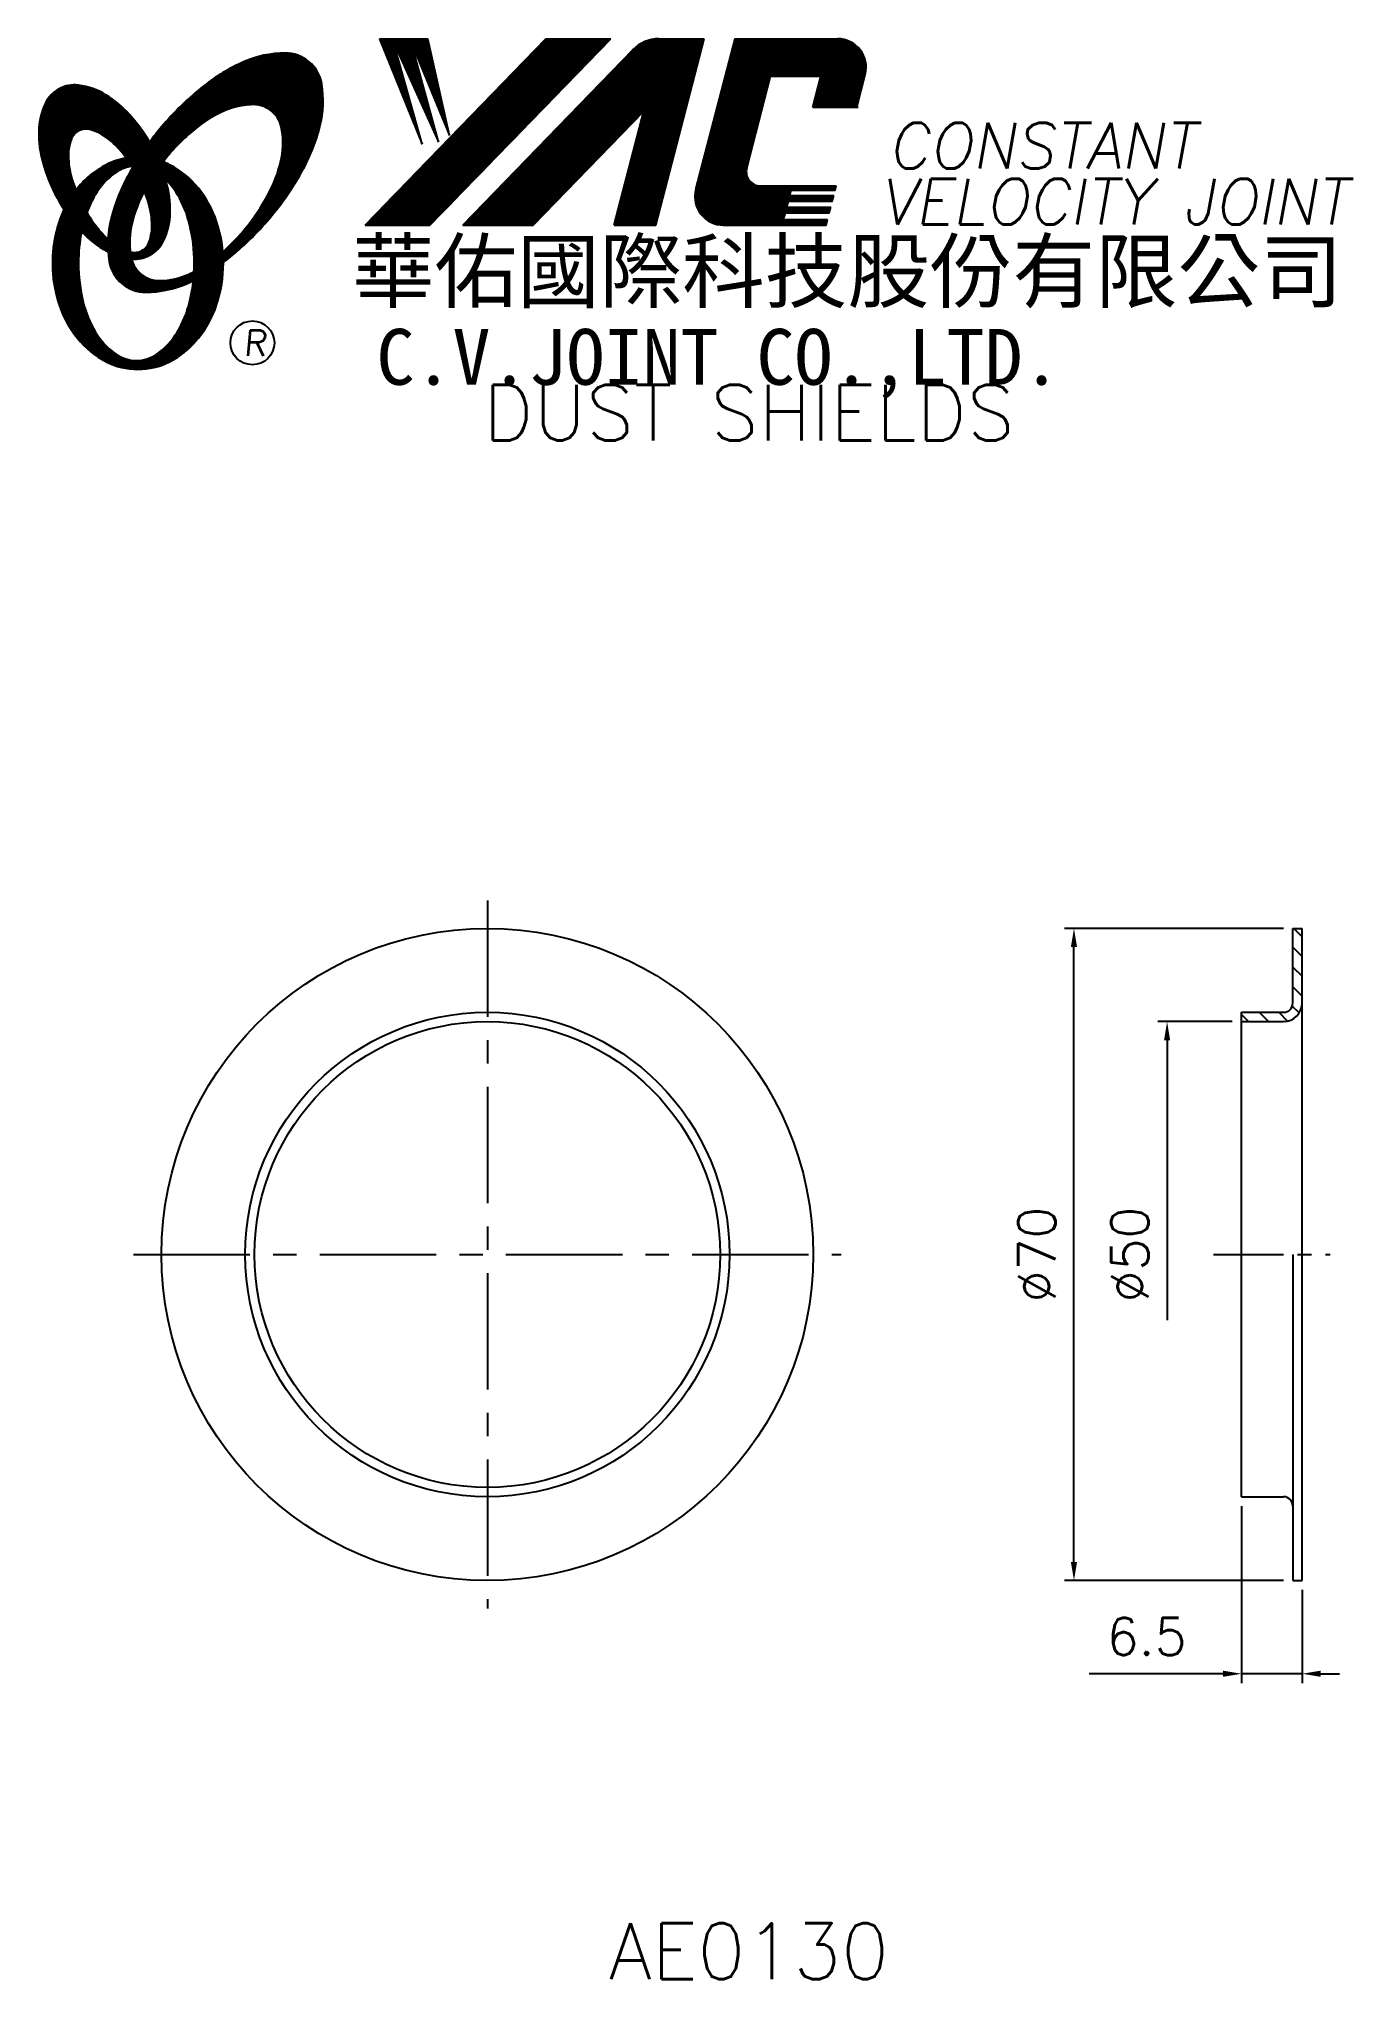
# Model space of a CAD drawing. Extents: x 106 to 247, y -7 to 201.
import ezdxf
from ezdxf.enums import TextEntityAlignment as Align

# ---------------------------------------------------------------- set-up
doc = ezdxf.new("R2010")
doc.units = 0
doc.header["$LTSCALE"] = 10
doc.header["$MEASUREMENT"] = 0
doc.linetypes.add('CENTER', pattern=[2, 1.25, -0.25, 0.25, -0.25])
doc.layers.get('0').update_dxf_attribs({"linetype": 'CONTINUOUS'})
doc.layers.get('DEFPOINTS').update_dxf_attribs({"linetype": 'CONTINUOUS'})
doc.layers.add('4', color=4, linetype='CONTINUOUS')
doc.styles.add('CHINA', font='KAIU.TTF')
doc.styles.add('ITALICC', font='simplex.shx')
doc.dimstyles.new('STANDARD$0', dxfattribs={"dimtxt": 4, "dimasz": 2, "dimexe": 1, "dimexo": 1, "dimgap": 2, "dimtad": 1, "dimdec": 4, "dimzin": 10, "dimtxsty": 'ITALICC', "dimcen": 2, "dimclrd": 5, "dimclre": 5, "dimclrt": 18, "dimaunit": 1, "dimazin": 3, "dimtp": 0.1, "dimtfac": 0.7, "dimtdec": 4, "dimtmove": 0, "dimatfit": 3, "dimtolj": 1, "dimtzin": 10})
pattern_1 = [(45, (7.229744, -5.977779), (-0.00883883476, 0.00883883476), [])]
pattern_2 = [(45, (175.82029, -42.282189), (-0.00727476112, 0.00727476112), [])]

# ---------------------------------------------------------------- blocks, each defined once
blk = doc.blocks.new('*D14')
at = {"color": 5, "linetype": 'BYBLOCK'}
for p, q in [((239.94, 105.96), (216.44, 105.96)), ((217.44, 37.96), (217.44, 103.96)), ((239.94, 35.96), (216.44, 35.96))]:
    blk.add_line(p, q, dxfattribs=at)
for points in [[(217.11, 103.96), (217.77, 103.96), (217.44, 105.96)], [(217.11, 37.96), (217.77, 37.96), (217.44, 35.96)]]:
    blk.add_solid(points, dxfattribs=at)
at = {"layer": 'DEFPOINTS', "color": 0, "linetype": 'BYBLOCK'}
for p in [(217.44, 105.96), (240.94, 105.96), (240.94, 35.96)]:
    blk.add_point(p, dxfattribs=at)
at = {"color": 18, "linetype": 'BYBLOCK', "insert": (213.44, 70.96), "char_height": 4, "attachment_point": 5, "rotation": 90, "style": 'ITALICC'}
blk.add_mtext('\\A1;∅70', dxfattribs=at)
blk = doc.blocks.new('*D15')
at = {"color": 5, "linetype": 'BYBLOCK'}
for p, q in [((235.44, 43.96), (235.44, 24.96)), ((241.94, 34.96), (241.94, 24.96)), ((233.44, 25.96), (219.06, 25.96)), ((241.94, 25.96), (235.44, 25.96)), ((243.94, 25.96), (245.94, 25.96))]:
    blk.add_line(p, q, dxfattribs=at)
for points in [[(233.44, 26.29), (233.44, 25.63), (235.44, 25.96)], [(243.94, 26.29), (243.94, 25.63), (241.94, 25.96)]]:
    blk.add_solid(points, dxfattribs=at)
at = {"layer": 'DEFPOINTS', "color": 0, "linetype": 'BYBLOCK'}
for p in [(235.44, 44.96), (241.94, 35.96), (235.44, 25.96)]:
    blk.add_point(p, dxfattribs=at)
at = {"color": 18, "linetype": 'BYBLOCK', "insert": (225.25, 29.96), "char_height": 4, "attachment_point": 5, "style": 'ITALICC'}
blk.add_mtext('\\A1;6.5', dxfattribs=at)
blk = doc.blocks.new('*D16')
at = {"color": 5, "linetype": 'BYBLOCK'}
for p, q in [((234.44, 95.96), (226.44, 95.96)), ((227.44, 93.96), (227.44, 63.91))]:
    blk.add_line(p, q, dxfattribs=at)
blk.add_solid([(227.11, 93.96), (227.77, 93.96), (227.44, 95.96)], dxfattribs=at)
at = {"layer": 'DEFPOINTS', "color": 0, "linetype": 'BYBLOCK'}
for p in [(227.44, 95.96), (235.44, 95.96), (235.44, 45.96)]:
    blk.add_point(p, dxfattribs=at)
at = {"color": 18, "linetype": 'BYBLOCK', "insert": (223.44, 70.96), "char_height": 4, "attachment_point": 5, "rotation": 90, "style": 'ITALICC'}
blk.add_mtext('\\A1;∅50', dxfattribs=at)

msp = doc.modelspace()

# ---------------------------------------------------------------- hatches: boundary and pattern name
at = {"layer": '4', "linetype": 'CONTINUOUS'}
h = msp.add_hatch(dxfattribs=at)
h.set_pattern_fill('ANSI31', color=5, scale=0.1, style=0)
h.set_pattern_definition(pattern_1)
h.paths.add_polyline_path([(167.68845, 201.4532), (160.73114, 201.4532), (141.31454, 181.44944), (148.27184, 181.44944)])
h.paths.add_polyline_path([(171.23534, 193.68763), (168.05497, 181.44944), (172.53595, 181.44944), (177.73439, 201.4532), (172.83766, 201.4532, 0.202785967), (170.10359, 200.29679), (151.80946, 181.44944), (159.35637, 181.44944)])
h.paths.add_polyline_path([(184.86245, 197.45479), (190.25617, 197.45479), (189.38715, 194.11077), (194.10397, 194.11077), (195.02069, 197.63834, 0.490800957), (192.07049, 201.4532), (181.03617, 201.4532), (176.82912, 185.26431, 0.490800957), (179.77932, 181.44944), (190.81363, 181.44944), (190.96808, 182.04376), (186.25126, 182.04376), (186.44463, 182.78784), (191.16145, 182.78784), (191.32, 183.39798), (186.60318, 183.39798), (186.76443, 184.01845), (191.48125, 184.01845), (191.63743, 184.61944), (186.92061, 184.61944), (187.07741, 185.22282), (191.79423, 185.22282), (191.91096, 185.67201), (183.77121, 185.67201, -0.490800957), (182.29611, 187.57944)])
h = msp.add_hatch(dxfattribs=at)
h.set_pattern_fill('ANSI31', color=1, scale=0.1, style=0)
h.set_pattern_definition(pattern_1)
h.paths.add_polyline_path([(148.04651, 201.4532), (142.86919, 201.4532), (147.43995, 190.14947), (144.37401, 201.10745), (149.20875, 190.38512), (146.26074, 201.10745), (150.38796, 191.09209)])
h = msp.add_hatch(dxfattribs=at)
h.set_pattern_fill('ANSI31', color=5, scale=0.082305, style=0)
h.set_pattern_definition([(45, (7.229744, -5.977779), (-0.00727476112, 0.00727476112), [])])
h.paths.add_polyline_path([(129.26522, 194.39073, -0.172879177), (131.20669, 193.73216, -0.172879177), (132.29398, 191.99411, -0.104527385), (132.32176, 188.66592, -0.065680101), (131.15223, 185.26396, -0.051823203), (128.71181, 181.42157, -0.044272532), (126.03684, 178.59524, -0.020203161), (126.09043, 177.45732, 0.006517006), (126.49498, 177.76939, 0.049863361), (131.0484, 182.18246, 0.049863361), (134.63804, 187.40962, 0.063682799), (136.45908, 192.03697, 0.103597411), (136.64838, 196.62094, 0.177892575), (135.29977, 198.99122, 0.177892575), (132.73738, 199.92454, 0.103597411), (128.24958, 198.9715, 0.063682799), (123.99184, 196.40242, 0.049863361), (119.43842, 191.98936, 0.016070017), (118.16772, 190.38305, -0.007061632), (118.415, 189.94602, -0.031648676), (119.36759, 187.90944, -0.008069351), (119.79949, 188.47375, -0.051823203), (122.97787, 191.73221, -0.065680101), (126.0198, 193.65256, -0.104527385)])
h.paths.add_polyline_path([(116.18955, 181.22941, -0.065680101), (117.35908, 184.63136, -0.006063428), (117.60302, 185.10638, 0.027613469), (116.87618, 186.69445, 0.017011252), (116.34276, 187.62942, 0.007829282), (115.84878, 186.7622, 0.063682799), (114.02773, 182.13485, 0.103597411), (113.83844, 177.55088, 0.177892575), (115.18704, 175.1806, 0.177892575), (117.74943, 174.24727, 0.103597411), (122.23723, 175.20032, 0.008811776), (122.8642, 175.4904, 0.013922709), (122.94152, 176.46021, -0.009086703), (122.49151, 176.24276, -0.104527385), (119.24609, 175.5046, -0.172879177), (117.30462, 176.16316, -0.172879177), (116.21732, 177.90122, -0.104527385)])
h = msp.add_hatch(dxfattribs=at)
h.set_pattern_fill('ANSI31', color=3, scale=0.082305, style=0)
h.set_pattern_definition(pattern_2)
h.paths.add_polyline_path([(113.46871, 195.44156, 0.106488277), (110.52683, 196.48013, 0.158297415), (108.43663, 196.08509, 0.158297415), (106.9773, 194.5374, 0.106488277), (106.26649, 191.49963, 0.071723199), (106.68453, 188.18668, 0.058080454), (108.22952, 184.37129, 0.058080454), (110.61056, 181.0135, 0.071723199), (113.17581, 178.87575, 0.020895977), (113.71599, 178.57376, -0.030777155), (113.70008, 179.94998, -0.042059526), (112.60373, 181.11274, -0.04691039), (110.98456, 183.59389, -0.04691039), (109.85628, 186.33337, -0.060581117), (109.45418, 188.59544, -0.10187153), (109.7658, 190.68364, -0.185892489), (110.54589, 191.57528, -0.185892489), (111.72254, 191.7134, -0.10187153), (113.62019, 190.78787, -0.060581117), (115.25702, 189.1756, -0.04691039), (116.87618, 186.69445, -0.04691039), (118.00446, 183.95496, -0.060581117), (118.40656, 181.69289, -0.10187153), (118.09494, 179.60469, -0.185892489), (117.31485, 178.71305, -0.185892489), (116.13821, 178.57493, -0.002013383), (116.09741, 178.58556, 0.021593804), (116.21732, 177.90122, 0.006477741), (116.23533, 177.82418, 0.14950097), (118.20788, 178.23222, 0.158297415), (119.66722, 179.77991, 0.106488277), (120.37803, 182.81767, 0.071723199), (119.95998, 186.13063, 0.058080454), (118.415, 189.94602, 0.058080454), (116.03395, 193.30381, 0.071723199)])
h = msp.add_hatch(dxfattribs=at)
h.set_pattern_fill('ANSI31', color=1, scale=0.082305, style=0)
h.set_pattern_definition(pattern_2)
h.paths.add_polyline_path([(114.56234, 187.11811, -0.120168026), (116.25413, 187.7715, 0.016865385), (115.65437, 188.65424, 0.076648372), (113.49814, 187.93532, 0.104809576), (110.41368, 185.42222, 0.005838257), (110.24674, 185.21002, 0.028089978), (110.98456, 183.59389, 0.014237292), (111.42669, 182.80884, -0.045767751), (112.35187, 184.74568, -0.106890197)])
h.paths.add_polyline_path([(110.53097, 177.36349, -0.048711043), (110.86107, 180.74383, -0.007865741), (110.61056, 181.0135, -0.037695478), (108.97469, 183.13226, 0.03042545), (108.44936, 181.82828, 0.080710289), (107.72393, 177.36349, 0.080710289), (108.44936, 172.8987, 0.089265679), (110.41368, 169.30476, 0.104809576), (113.49814, 166.79166, 0.11926607), (116.90733, 165.96673, 0.11926607), (120.31653, 166.79166, 0.104809576), (123.40098, 169.30476, 0.089265679), (125.3653, 172.8987, 0.080710289), (126.09074, 177.36349, 0.080710289), (125.3653, 181.82828, 0.089265679), (123.40098, 185.42222, 0.104809576), (120.31653, 187.93532, 0.025513357), (119.62329, 188.24807, 0.004818181), (119.36759, 187.90944, -0.023722145), (119.9088, 186.31269, -0.065307489), (121.14398, 184.74568, -0.073950765), (122.45643, 181.54796, -0.060532391), (122.96489, 177.36349, -0.060532391), (122.45643, 173.17903, -0.073950765), (121.14398, 169.9813, -0.106890197), (118.93352, 167.60887, -0.153118262), (116.74793, 166.9235, -0.153118262), (114.56234, 167.60887, -0.106890197), (112.35187, 169.9813, -0.073950765), (111.03942, 173.17903, -0.060532391)])
h = msp.add_hatch(dxfattribs=at)
h.set_pattern_fill('ANSI31', color=5, scale=12, angle=90, style=0)
h.set_pattern_definition([(135, (-5.7998, -9.9452), (-1.06066, -1.06066), [])])
h.paths.add_polyline_path([(240.94032, 97.95911, -0.414213562), (239.94032, 96.95911), (235.44032, 96.95911), (235.44032, 95.95911), (239.94032, 95.95911, 0.414213562), (241.94032, 97.95911), (241.94032, 105.95911), (240.94032, 105.95911)])

# ---------------------------------------------------------------- linework, layer by layer
at = {"layer": '4', "color": 5, "linetype": 'CONTINUOUS'}
for p, q in [((141.31454, 181.44944), (160.73114, 201.4532)), ((148.27184, 181.44944), (167.68845, 201.4532)), ((151.80946, 181.44944), (170.10359, 200.29679)), ((160.73114, 201.4532), (167.68845, 201.4532)), ((172.53595, 181.44944), (177.73439, 201.4532)), ((172.83766, 201.4532), (177.73439, 201.4532)), ((176.82912, 185.26431), (181.03617, 201.4532)), ((181.03617, 201.4532), (192.07049, 201.4532)), ((182.29611, 187.57944), (184.86245, 197.45479)), ((184.86245, 197.45479), (190.25617, 197.45479)), ((189.38715, 194.11077), (190.25617, 197.45479)), ((194.10397, 194.11077), (195.02069, 197.63834)), ((189.38715, 194.11077), (194.2544, 194.11077)), ((159.35637, 181.44944), (171.23534, 193.68763)), ((168.05497, 181.44944), (171.23534, 193.68763)), ((183.77121, 185.67201), (191.91096, 185.67201)), ((191.79423, 185.22282), (191.91096, 185.67201)), ((186.60318, 183.39798), (186.76443, 184.01845)), ((186.60318, 183.39798), (191.32, 183.39798)), ((186.76443, 184.01845), (191.48125, 184.01845)), ((186.92061, 184.61944), (187.07741, 185.22282)), ((186.92061, 184.61944), (191.63743, 184.61944)), ((187.07741, 185.22282), (191.79423, 185.22282)), ((191.16145, 182.78784), (191.32, 183.39798)), ((191.48125, 184.01845), (191.63743, 184.61944)), ((141.31454, 181.44944), (148.27184, 181.44944)), ((151.80946, 181.44944), (159.35637, 181.44944)), ((168.05497, 181.44944), (172.53595, 181.44944)), ((179.77932, 181.44944), (190.81363, 181.44944)), ((186.25126, 182.04376), (186.44463, 182.78784)), ((186.25126, 182.04376), (190.96808, 182.04376)), ((186.44463, 182.78784), (191.16145, 182.78784)), ((190.81363, 181.44944), (190.96808, 182.04376))]:
    msp.add_line(p, q, dxfattribs=at)
at = {"layer": '4', "color": 1, "linetype": 'CONTINUOUS'}
for p, q in [((142.86919, 201.4532), (147.43995, 190.14947)), ((142.86919, 201.4532), (148.04651, 201.4532)), ((147.43995, 190.14947), (144.37401, 201.10745)), ((144.37401, 201.10745), (149.20875, 190.38512)), ((149.20875, 190.38512), (146.26074, 201.10745)), ((146.26074, 201.10745), (150.38796, 191.09209)), ((150.38796, 191.09209), (148.04651, 201.4532))]:
    msp.add_line(p, q, dxfattribs=at)
at = {"layer": '4', "color": 5, "linetype": 'CENTER'}
for p, q in [((154.44036, 108.95911), (154.44036, 32.95911)), ((116.44036, 70.95911), (192.44036, 70.95911))]:
    msp.add_line(p, q, dxfattribs=at)
at = {"layer": '4', "color": 7, "linetype": 'CONTINUOUS'}
for p, q in [((240.94032, 97.95911), (240.94032, 105.95911)), ((240.94032, 105.95911), (241.94032, 105.95911)), ((241.94032, 35.95911), (241.94032, 105.95911)), ((235.44032, 44.95911), (235.44032, 96.95911)), ((235.44032, 96.95911), (239.94032, 96.95911)), ((235.44032, 95.95911), (239.94032, 95.95911)), ((240.94032, 70.95911), (240.94032, 35.95911)), ((235.44032, 44.95911), (239.94032, 44.95911)), ((240.94032, 35.95911), (241.94032, 35.95911))]:
    msp.add_line(p, q, dxfattribs=at)
at = {"layer": '4', "color": 5, "linetype": 'CENTER', "ltscale": 0.6}
msp.add_line((232.44032, 70.95911), (244.94032, 70.95911), dxfattribs=at)
at = {"layer": '4', "color": 5, "linetype": 'CONTINUOUS'}
for points in [[(126.09043, 177.45732, 0.006517006), (126.49498, 177.76939, 0.049863361), (131.0484, 182.18246, 0.049863361), (134.63804, 187.40962, 0.063682799), (136.45908, 192.03697, 0.103597411), (136.64838, 196.62094, 0.177892575), (135.29977, 198.99122, 0.177892575), (132.73738, 199.92454, 0.103597411), (128.24958, 198.9715, 0.063682799), (123.99184, 196.40242, 0.049863361), (119.43842, 191.98936, 0.016070017), (118.16772, 190.38305)], [(126.03684, 178.59524, 0.044272532), (128.71181, 181.42157, 0.051823203), (131.15223, 185.26396, 0.065680101), (132.32176, 188.66592, 0.104527385), (132.29398, 191.99411, 0.172879177), (131.20669, 193.73216, 0.172879177), (129.26522, 194.39073, 0.104527385), (126.0198, 193.65256, 0.065680101), (122.97787, 191.73221, 0.051823203), (119.79949, 188.47375, 0.008069351), (119.36759, 187.90944)], [(116.34276, 187.62942, 0.007829282), (115.84878, 186.7622, 0.063682799), (114.02773, 182.13485, 0.103597411), (113.83844, 177.55088, 0.177892575), (115.18704, 175.1806, 0.177892575), (117.74943, 174.24727, 0.103597411), (122.23723, 175.20032, 0.008811776), (122.8642, 175.4904, 0.008811776)], [(117.60302, 185.10638, 0.006063428), (117.35908, 184.63136, 0.065680101), (116.18955, 181.22941, 0.104527385), (116.21732, 177.90122, 0.172879177), (117.30462, 176.16316, 0.172879177), (119.24609, 175.5046, 0.104527385), (122.49151, 176.24276, 0.009086703), (122.94152, 176.46021, 0.009086703)]]:
    msp.add_lwpolyline(points, format="xyb", dxfattribs=at)
at = {"layer": '4', "color": 3, "linetype": 'CONTINUOUS'}
for points in [[(116.23533, 177.82418, 0.14950097), (118.20788, 178.23222, 0.158297415), (119.66722, 179.77991, 0.106488277), (120.37803, 182.81767, 0.071723199), (119.95998, 186.13063, 0.058080454), (118.415, 189.94602, 0.058080454), (116.03395, 193.30381, 0.071723199), (113.46871, 195.44156, 0.106488277), (110.52683, 196.48013, 0.158297415), (108.43663, 196.08509, 0.158297415), (106.9773, 194.5374, 0.106488277), (106.26649, 191.49963, 0.071723199), (106.68453, 188.18668, 0.058080454), (108.22952, 184.37129, 0.058080454), (110.61056, 181.0135, 0.071723199), (113.17581, 178.87575, 0.020895977), (113.71599, 178.57376, 0.020895977)], [(116.09741, 178.58556, 0.002013383), (116.13821, 178.57493, 0.185892489), (117.31485, 178.71305, 0.185892489), (118.09494, 179.60469, 0.10187153), (118.40656, 181.69289, 0.060581117), (118.00446, 183.95496, 0.04691039), (116.87618, 186.69445, 0.04691039), (115.25702, 189.1756, 0.060581117), (113.62019, 190.78787, 0.10187153), (111.72254, 191.7134, 0.185892489), (110.54589, 191.57528, 0.185892489), (109.7658, 190.68364, 0.10187153), (109.45418, 188.59544, 0.060581117), (109.85628, 186.33337, 0.04691039), (110.98456, 183.59389, 0.04691039), (112.60373, 181.11274, 0.042059526), (113.70008, 179.94998, 0.042059526)]]:
    msp.add_lwpolyline(points, format="xyb", dxfattribs=at)
at = {"layer": '4', "color": 1, "linetype": 'CONTINUOUS'}
for points in [[(108.97469, 183.13226, 0.03042545), (108.44936, 181.82828, 0.080710289), (107.72393, 177.36349, 0.080710289), (108.44936, 172.8987, 0.089265679), (110.41368, 169.30476, 0.104809576), (113.49814, 166.79166, 0.11926607), (116.90733, 165.96673, 0.11926607), (120.31653, 166.79166, 0.104809576), (123.40098, 169.30476, 0.089265679), (125.3653, 172.8987, 0.080710289), (126.09074, 177.36349, 0.080710289), (125.3653, 181.82828, 0.089265679), (123.40098, 185.42222, 0.104809576), (120.31653, 187.93532, 0.025513357), (119.62329, 188.24807, 0.025513357)], [(115.65437, 188.65424, 0.076648372), (113.49814, 187.93532, 0.104809576), (110.41368, 185.42222, 0.005838257), (110.24674, 185.21002, 0.005838257)], [(116.25413, 187.7715, 0.120168026), (114.56234, 187.11811, 0.106890197), (112.35187, 184.74568, 0.045767751), (111.42669, 182.80884, 0.045767751)], [(110.86107, 180.74383, 0.048711043), (110.53097, 177.36349, 0.060532391), (111.03942, 173.17903, 0.073950765), (112.35187, 169.9813, 0.106890197), (114.56234, 167.60887, 0.153118262), (116.74793, 166.9235, 0.153118262), (118.93352, 167.60887, 0.106890197), (121.14398, 169.9813, 0.073950765), (122.45643, 173.17903, 0.060532391), (122.96489, 177.36349, 0.060532391), (122.45643, 181.54796, 0.073950765), (121.14398, 184.74568, 0.065307489), (119.9088, 186.31269)]]:
    msp.add_lwpolyline(points, format="xyb", dxfattribs=at)
at = {"layer": '4', "color": 5, "linetype": 'CONTINUOUS'}
msp.add_circle((129.21157, 168.81777), 2.35282, dxfattribs=at)
at = {"layer": '4', "color": 7, "linetype": 'CONTINUOUS'}
for radius in [35, 26, 25]:
    msp.add_circle((154.44036, 70.95911), radius, dxfattribs=at)
at = {"layer": '4', "color": 5, "linetype": 'CONTINUOUS'}
for centre, radius, start, end in [((172.83766, 197.64296), 3.81024, 90, 135.8533387), ((192.07049, 198.40501), 3.04819, 345.4326059, 90), ((183.77121, 187.19611), 1.5241, 165.4326059, 270), ((179.77932, 184.49764), 3.04819, 165.4326059, 270)]:
    msp.add_arc(centre, radius, start, end, dxfattribs=at)
at = {"layer": '4', "color": 7, "linetype": 'CONTINUOUS'}
for centre, radius, start, end in [((239.94032, 97.95911), 2, 270, 0), ((239.94032, 97.95911), 1, 270, 0), ((239.94032, 43.95911), 1, 0, 90)]:
    msp.add_arc(centre, radius, start, end, dxfattribs=at)

# ---------------------------------------------------------------- texts
at = {"layer": '4', "color": 5, "linetype": 'CONTINUOUS', "style": 'ITALICC'}
for s, height, oblique, p in [('CONSTANT', 4.9, 10, (197.46335, 187.51991)), ('VELOCITY JOINT', 4.9, 10, (196.58512, 181.52453)), ('R', 2.75625, 5, (128.25289, 167.40817))]:
    msp.add_text(s, height=height, dxfattribs=dict(at, oblique=oblique)).set_placement(p)
at = {"layer": '4', "color": 7, "linetype": 'CONTINUOUS', "style": 'CHINA'}
for s, height, p in [('華佑國際科技股份有限公司', 6.5, (139.90118, 173.2596)), ('C.V.JOINT CO.,LTD.', 6, (142.52981, 164.31338))]:
    msp.add_text(s, height=height, dxfattribs=at).set_placement(p)
at = {"layer": '4', "color": 18, "linetype": 'CONTINUOUS', "style": 'ITALICC'}
for s, p in [('DUST SHIELDS', (182.53254, 158.32056)), ('AE0130', (182.53254, -6.82683))]:
    msp.add_text(s, height=6, dxfattribs=at).set_placement(p, align=Align.CENTER)

# ---------------------------------------------------------------- dimensions: what is measured, and where the dimension line sits
at = {"layer": '4', "color": 7, "linetype": 'CONTINUOUS'}
dim = msp.add_linear_dim(base=(217.44039, 105.95911), p1=(240.94032, 35.95911), p2=(240.94032, 105.95911), angle=90, text='%%C70', dimstyle='STANDARD$0', dxfattribs=at)
dim.commit()
dim.dimension.update_dxf_attribs({"geometry": '*D14', "text_midpoint": (213.44039, 70.95911)})
dim = msp.add_linear_dim(base=(227.44034, 95.95911), p1=(235.44032, 45.95911), p2=(235.44032, 95.95911), angle=90, text='%%C50', dimstyle='STANDARD$0', override={"dimcen": -2, "dimse1": 1, "dimsd1": 1}, dxfattribs=at)
dim.commit()
dim.dimension.update_dxf_attribs({"geometry": '*D16', "text_midpoint": (223.44034, 70.95911)})
dim = msp.add_linear_dim(base=(235.44032, 25.9591), p1=(241.94032, 35.95911), p2=(235.44032, 44.95911), text='6.5', dimstyle='STANDARD$0', dxfattribs=at)
dim.commit()
dim.dimension.update_dxf_attribs({"geometry": '*D15', "text_midpoint": (225.24984, 29.9591)})

doc.saveas('drawing.dxf')
